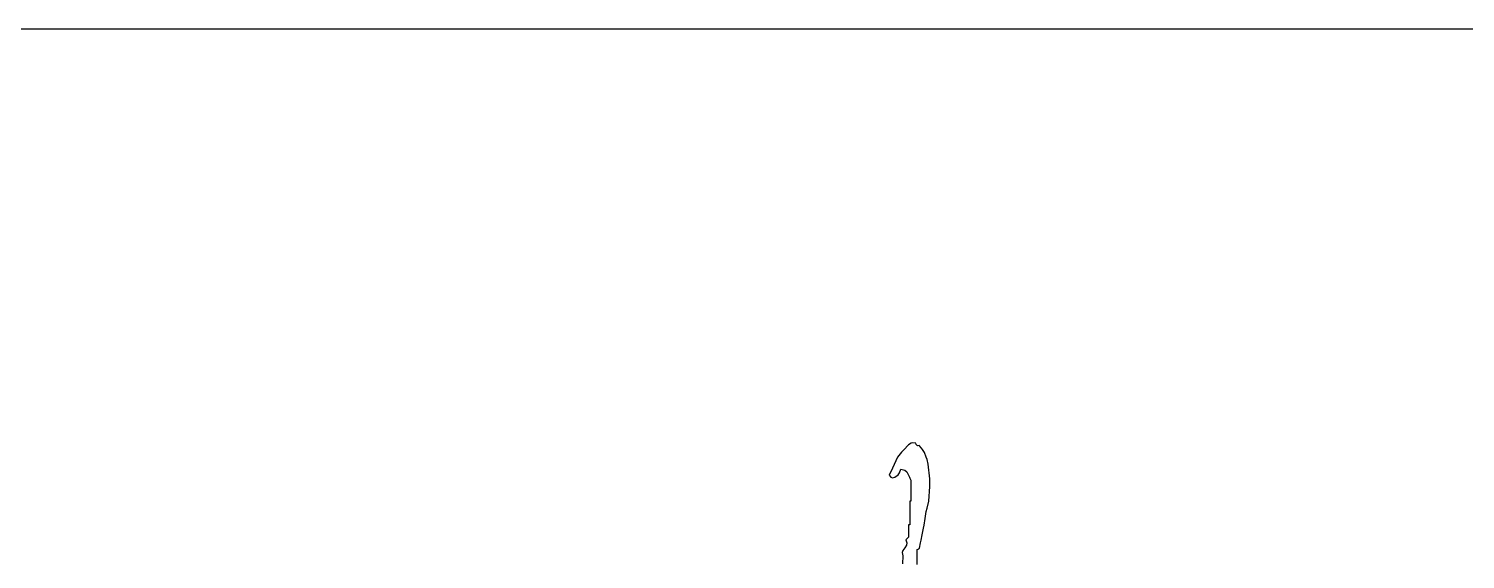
# Model space of a CAD drawing. Header units: inches. Extents: x 0 to 508000, y 0 to 738838.
# Drawn here: x 86233 to 86850, y 85673 to 85901 of the extents above; entities that cross this region are included whole.
import ezdxf

# ---------------------------------------------------------------- set-up
doc = ezdxf.new("R2010")
doc.units = ezdxf.units.IN
doc.header["$LTSCALE"] = 1000
doc.header["$MEASUREMENT"] = 0
doc.layers.get('0').update_dxf_attribs({"true_color": 0xffffff})
doc.layers.add('TK', color=7, linetype='Continuous', true_color=0xffffff)
doc.layers.add('TK-TEXT', color=4, linetype='Continuous', true_color=0x00ffff)

# ---------------------------------------------------------------- blocks, each defined once
blk = doc.blocks.new('CCIAD-TK-A2-图签')
at = {"layer": 'TK', "lineweight": -3}
blk.add_line((531.1173, 71.6277), (582.187, 71.6277), dxfattribs=at)
blk.add_line((531.1173, 71.6277), (582.187, 71.6277), dxfattribs=at)
blk = doc.blocks.new('A$C4E5A0049')
at = {"lineweight": -3}
for p, q in [((9.518, 17.597), (9.471, 17.539)), ((9.543, 17.624), (9.518, 17.597)), ((9.596, 17.678), (9.543, 17.624)), ((9.625, 17.696), (9.596, 17.678)), ((9.645, 17.701), (9.625, 17.696)), ((9.679, 17.698), (9.645, 17.701)), ((9.681, 17.681), (9.679, 17.698)), ((9.696, 17.669), (9.681, 17.681)), ((9.714, 17.671), (9.696, 17.669)), ((9.742, 17.643), (9.714, 17.671)), ((9.755, 17.628), (9.742, 17.643)), ((9.776, 17.594), (9.755, 17.628)), ((9.796, 17.542), (9.776, 17.594)), ((9.417, 17.418), (9.381, 17.337)), ((9.435, 17.458), (9.417, 17.418)), ((9.471, 17.539), (9.435, 17.458)), ((9.497, 17.364), (9.512, 17.407)), ((9.512, 17.407), (9.555, 17.396)), ((9.804, 17.516), (9.796, 17.542)), ((9.818, 17.462), (9.804, 17.516)), ((9.836, 17.297), (9.818, 17.462)), ((9.381, 17.337), (9.397, 17.316)), ((9.397, 17.316), (9.418, 17.309)), ((9.418, 17.309), (9.443, 17.316)), ((9.443, 17.316), (9.481, 17.342)), ((9.481, 17.342), (9.497, 17.364)), ((9.555, 17.396), (9.578, 17.377)), ((9.578, 17.377), (9.596, 17.337)), ((9.596, 17.337), (9.607, 17.315)), ((9.607, 17.315), (9.612, 17.304)), ((9.612, 17.304), (9.624, 17.282)), ((9.624, 17.282), (9.624, 17.187)), ((9.837, 17.212), (9.836, 17.297)), ((9.624, 17.187), (9.624, 17.14)), ((9.624, 17.14), (9.624, 17.046)), ((9.825, 17.046), (9.837, 17.212)), ((9.615, 17.046), (9.61, 17.046)), ((9.61, 17.046), (9.61, 16.94)), ((9.61, 16.94), (9.61, 16.887)), ((9.618, 17.046), (9.615, 17.046)), ((9.624, 17.046), (9.618, 17.046)), ((9.783, 16.851), (9.795, 16.93)), ((9.795, 16.93), (9.804, 16.969)), ((9.804, 16.969), (9.825, 17.046)), ((9.601, 16.782), (9.596, 16.782)), ((9.596, 16.782), (9.596, 16.726)), ((9.604, 16.782), (9.601, 16.782)), ((9.61, 16.782), (9.604, 16.782)), ((9.61, 16.887), (9.61, 16.782)), ((9.763, 16.743), (9.77, 16.779)), ((9.77, 16.779), (9.783, 16.851)), ((9.579, 16.626), (9.568, 16.615)), ((9.568, 16.615), (9.578, 16.58)), ((9.585, 16.632), (9.579, 16.626)), ((9.596, 16.643), (9.585, 16.632)), ((9.596, 16.726), (9.596, 16.698)), ((9.596, 16.698), (9.596, 16.643)), ((9.732, 16.579), (9.738, 16.609)), ((9.738, 16.609), (9.749, 16.67)), ((9.749, 16.67), (9.763, 16.743)), ((9.531, 16.495), (9.525, 16.471)), ((9.525, 16.471), (9.533, 16.434)), ((9.533, 16.434), (9.53, 16.345)), ((9.554, 16.525), (9.531, 16.495)), ((9.574, 16.555), (9.554, 16.525)), ((9.578, 16.58), (9.574, 16.555)), ((9.693, 16.504), (9.704, 16.509)), ((9.693, 16.437), (9.693, 16.504)), ((9.693, 16.404), (9.693, 16.437)), ((9.704, 16.509), (9.71, 16.512)), ((9.71, 16.512), (9.721, 16.518)), ((9.721, 16.518), (9.732, 16.579)), ((9.693, 16.337), (9.693, 16.404))]:
    blk.add_line(p, q, dxfattribs=at)
blk = doc.blocks.new('+A9S5D+9F')
at = {"layer": 'TK-TEXT', "xscale": 38.34000000000001, "yscale": 38.34000000000001}
blk.add_blockref('A$C4E5A0049', (107505.12, -4779.16), dxfattribs=at)

msp = doc.modelspace()

# ---------------------------------------------------------------- block references
msp.add_blockref('+A9S5D+9F', (-21262.18, 89823.59))
at = {"layer": 'TK', "xscale": 100, "yscale": 100}
msp.add_blockref('CCIAD-TK-A2-图签', (29700, 78738.43), dxfattribs=at)

doc.saveas('drawing.dxf')
